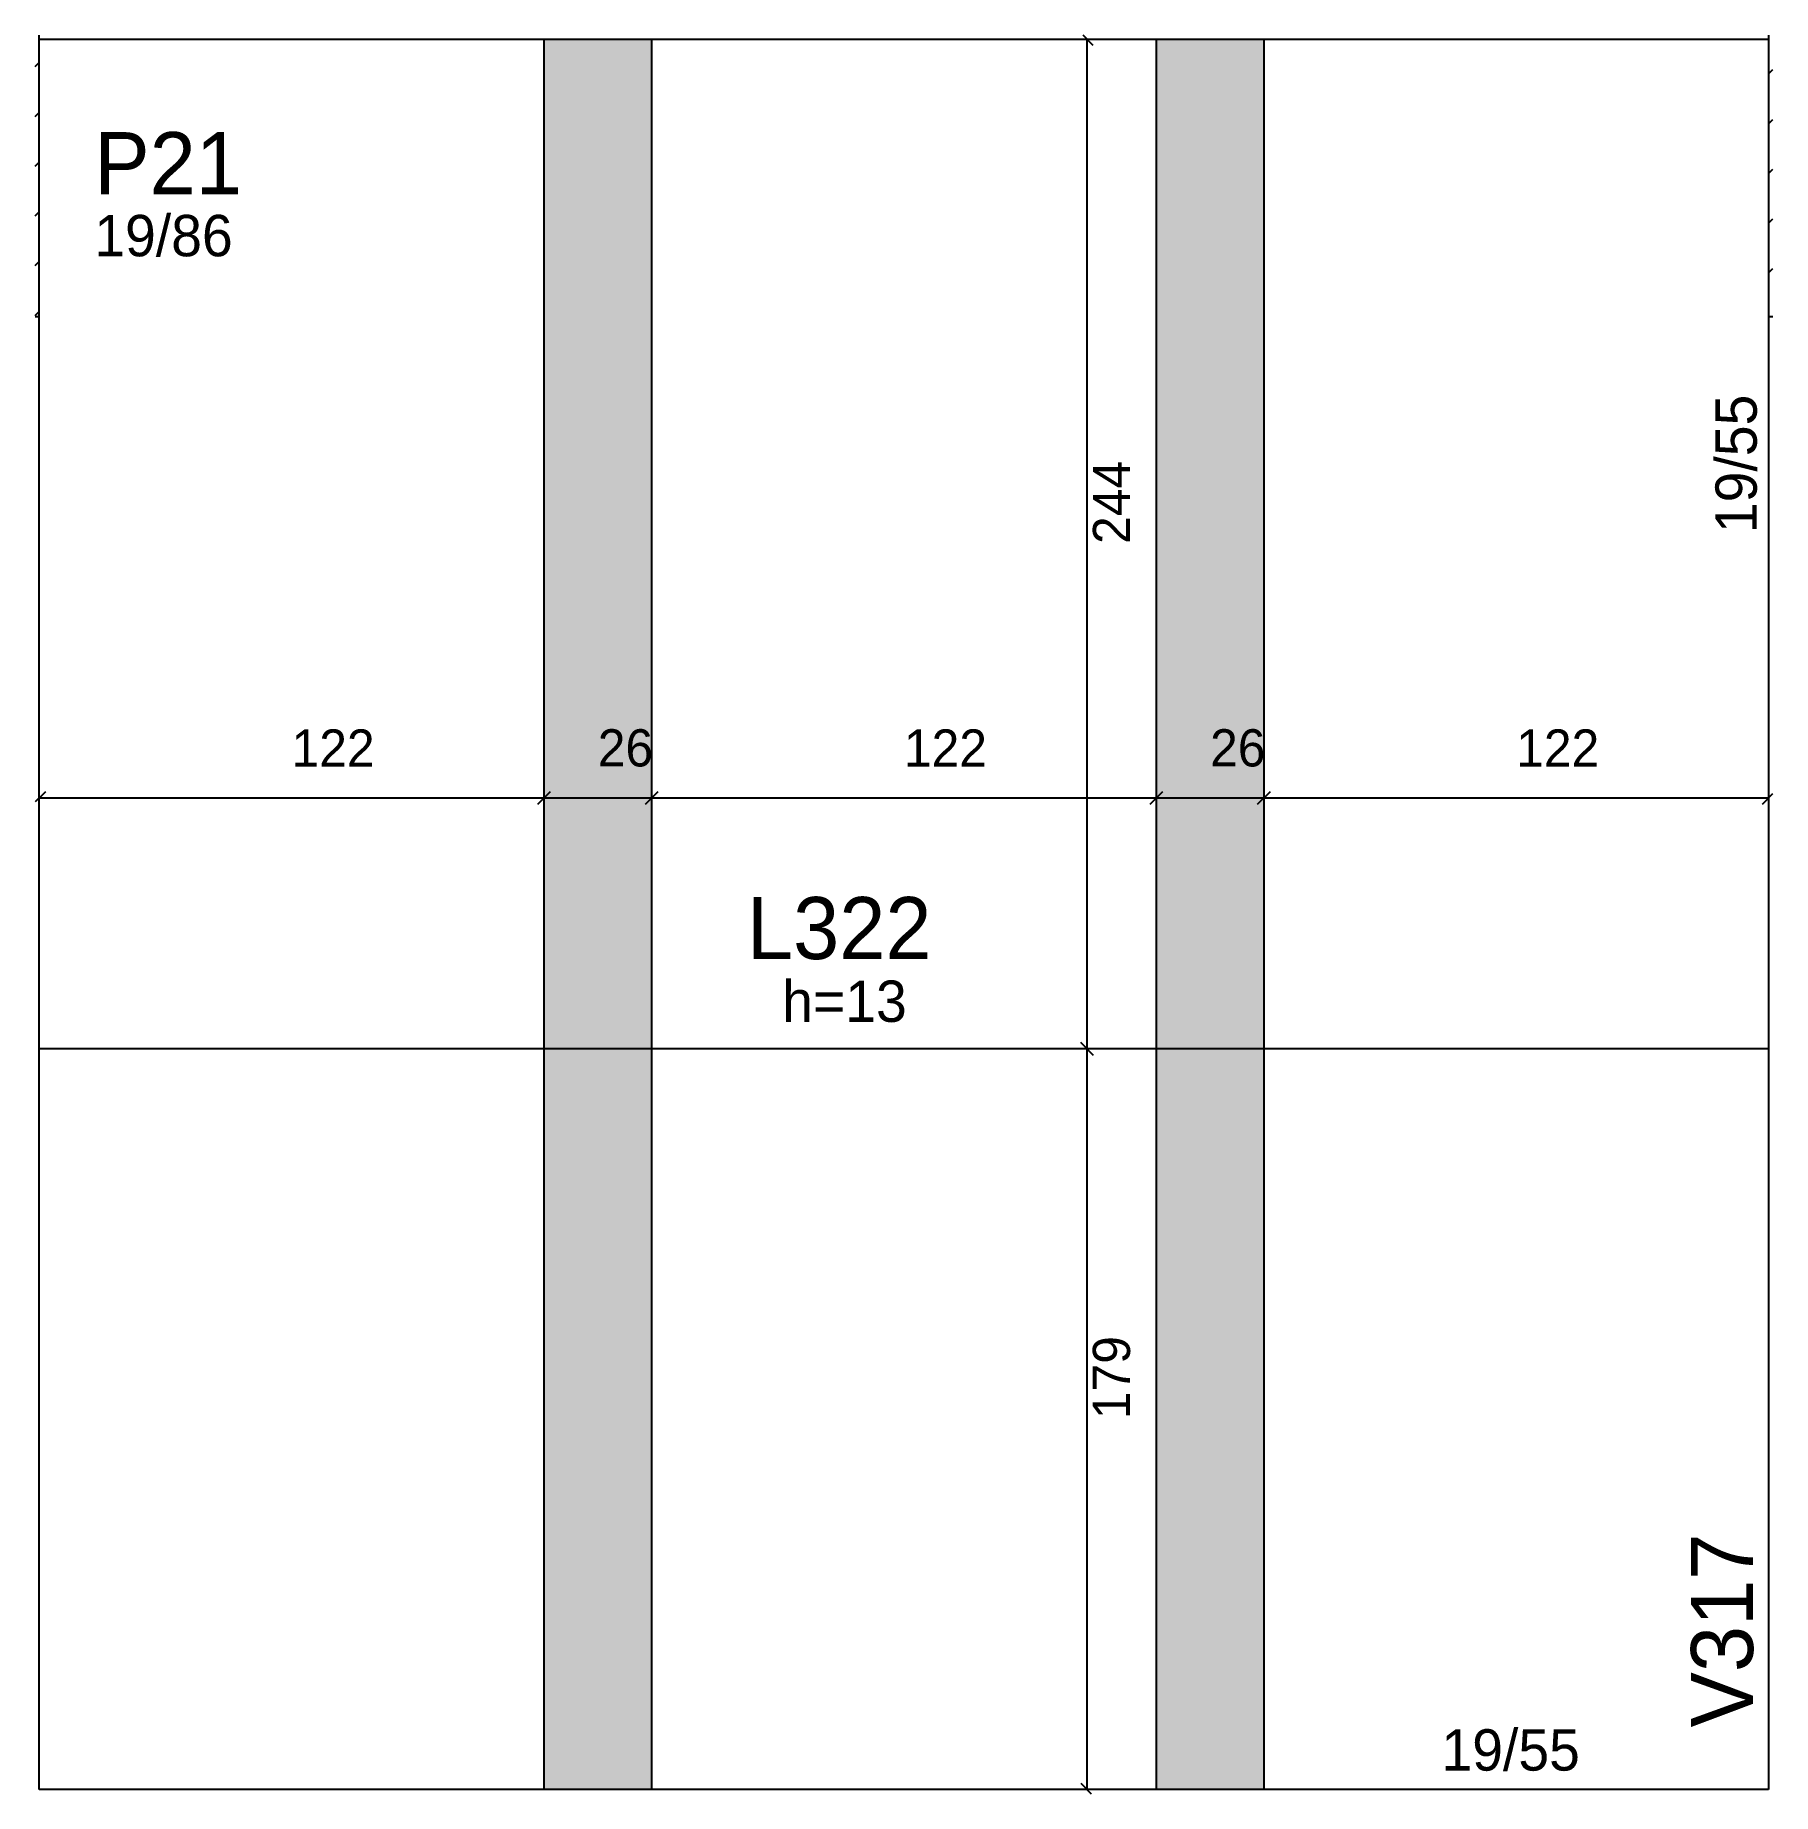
# Model space of a CAD drawing. Header units: metres. Extents: x 4040 to 4460, y 1667 to 2092.
import ezdxf

# ---------------------------------------------------------------- set-up
doc = ezdxf.new("R2010")
doc.units = ezdxf.units.M
for name, color, linetype in [('3', 7, 'Continuous'), ('4', 7, 'Continuous'), ('7', 7, 'Continuous'), ('9', 7, 'Continuous'), ('Hachura', 7, 'Continuous'), ('Painéis', 7, 'Continuous')]:
    doc.layers.add(name, color=color, linetype=linetype)

msp = doc.modelspace()

# ---------------------------------------------------------------- hatches: boundary and pattern name
at = {"layer": '9'}
h = msp.add_hatch(color=7, dxfattribs=at)
h.dxf.hatch_style = 1
h.paths.add_polyline_path([(4459.07, 1890.94), (4459.07, 1890.94), (4459.07, 2090.94), (4459.07, 2090.94), (4459.07, 1890.94)])
at = {"layer": 'Hachura'}
h = msp.add_hatch(color=7, dxfattribs=at)
h.dxf.hatch_style = 1
h.paths.add_polyline_path([(4163.08, 1667.94), (4189.08, 1667.94), (4189.08, 2090.94), (4163.08, 2090.94), (4163.08, 1667.94)])
h = msp.add_hatch(color=7, dxfattribs=at)
h.dxf.hatch_style = 1
h.paths.add_polyline_path([(4311.08, 1667.94), (4337.08, 1667.94), (4337.08, 2090.94), (4311.08, 2090.94), (4311.08, 1667.94)])

# ---------------------------------------------------------------- linework, layer by layer
at = {"layer": '3', "color": 3, "lineweight": 25}
for p, q in [((4040.1, 2084.3), (4041.07, 2085.26)), ((4459.07, 2082.53), (4460.1, 2083.57)), ((4040.1, 2072.27), (4041.07, 2073.24)), ((4459.07, 2070.51), (4460.1, 2071.55)), ((4040.1, 2060.25), (4041.07, 2061.22)), ((4459.07, 2058.49), (4460.1, 2059.53)), ((4040.1, 2048.23), (4041.07, 2049.2)), ((4459.07, 2046.47), (4460.1, 2047.5)), ((4040.1, 2036.21), (4041.07, 2037.18)), ((4459.07, 2034.45), (4460.1, 2035.48)), ((4040.1, 2024.19), (4041.07, 2025.16))]:
    msp.add_line(p, q, dxfattribs=at)
for points in [[(4041.07, 2090.94), (4459.07, 2090.94)], [(4041.07, 1667.94), (4041.07, 2023.94)], [(4459.07, 2023.94), (4459.07, 1667.94)], [(4459.07, 1667.94), (4041.07, 1667.94)]]:
    msp.add_lwpolyline(points, dxfattribs=at)
at = {"layer": '7', "color": 7, "lineweight": 25}
for points in [[(4041.07, 2023.94), (4041.07, 2091.9)], [(4459.07, 2091.9), (4459.07, 2023.94)], [(4040.1, 2023.94), (4041.07, 2023.94)], [(4459.07, 2023.94), (4460.1, 2023.94)]]:
    msp.add_lwpolyline(points, dxfattribs=at)
at = {"layer": 'Painéis', "color": 0, "lineweight": 25}
for p, q in [((4295.83, 2089.44), (4293.37, 2091.9)), ((4042.57, 1909.08), (4040.1, 1906.61)), ((4161.58, 1906.08), (4164.58, 1909.08)), ((4164.58, 1909.08), (4161.58, 1906.08)), ((4187.58, 1906.08), (4190.58, 1909.08)), ((4190.58, 1909.08), (4187.58, 1906.08)), ((4309.58, 1906.08), (4312.58, 1909.08)), ((4312.58, 1909.08), (4309.58, 1906.08)), ((4335.58, 1906.08), (4338.58, 1909.08)), ((4338.58, 1909.08), (4335.58, 1906.08)), ((4457.57, 1906.08), (4460.1, 1908.61)), ((4292.83, 1848.44), (4295.83, 1845.44)), ((4295.83, 1845.44), (4292.83, 1848.44)), ((4292.83, 1669.44), (4295.37, 1666.9))]:
    msp.add_line(p, q, dxfattribs=at)
at = {"layer": 'Painéis', "color": 200, "lineweight": 25}
for p, q in [((4163.08, 2090.94), (4163.08, 1667.94)), ((4189.08, 2090.94), (4189.08, 1667.94)), ((4311.08, 2090.94), (4311.08, 1667.94)), ((4337.08, 2090.94), (4337.08, 1667.94)), ((4458.98, 1846.94), (4040.98, 1846.94))]:
    msp.add_line(p, q, dxfattribs=at)
at = {"layer": 'Painéis', "color": 4, "lineweight": 25}
for p, q in [((4294.33, 2090.94), (4294.33, 1846.94)), ((4041.07, 1907.58), (4163.08, 1907.58)), ((4163.08, 1907.58), (4189.08, 1907.58)), ((4189.08, 1907.58), (4311.08, 1907.58)), ((4311.08, 1907.58), (4337.08, 1907.58)), ((4337.08, 1907.58), (4459.07, 1907.58)), ((4294.33, 1846.94), (4294.33, 1667.94))]:
    msp.add_line(p, q, dxfattribs=at)

# ---------------------------------------------------------------- texts
at = {"layer": '3', "color": 3, "lineweight": 25}
for s, p in [('19/86', (4054.39, 2038.47)), ('h=13', (4220.65, 1853.44)), ('19/55', (4380, 1672.51))]:
    msp.add_text(s, height=10, dxfattribs=at).set_placement(p)
msp.add_text('19/55', height=10, rotation=90, dxfattribs=at).set_placement((4456.22, 1971.56))
at = {"layer": '4', "color": 4, "lineweight": 25}
for s, p in [('P21', (4054.39, 2053.47)), ('L322', (4212.14, 1868.62))]:
    msp.add_text(s, height=15, dxfattribs=at).set_placement(p)
msp.add_text('V317', height=15, rotation=90, dxfattribs=at).set_placement((4455.32, 1682.94))
at = {"layer": 'Painéis', "color": 240, "lineweight": 25}
for s, p in [('244', (4304.76, 1968.94)), ('179', (4304.73, 1757.44))]:
    msp.add_text(s, height=9, rotation=90, dxfattribs=at).set_placement(p)
for s, p in [('122', (4102.07, 1915.13)), ('26', (4176.08, 1915.17)), ('122', (4250.08, 1915.13)), ('26', (4324.08, 1915.17)), ('122', (4398.07, 1915.13))]:
    msp.add_text(s, height=9, dxfattribs=at).set_placement(p)

doc.saveas('drawing.dxf')
